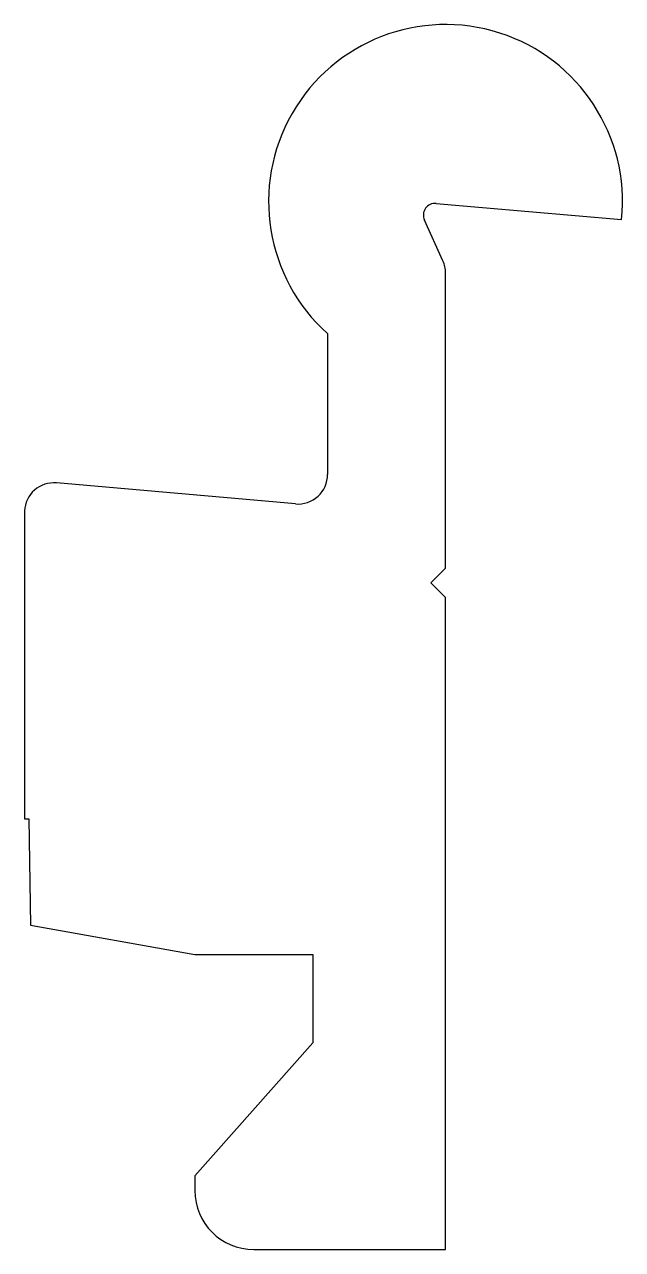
# Model space of a CAD drawing. Extents: x 665.3 to 675.5, y 357.7 to 378.5.
import ezdxf

# ---------------------------------------------------------------- set-up
doc = ezdxf.new("R2010")
doc.units = 0
doc.layers.get('0').update_dxf_attribs({"linetype": 'CONTINUOUS'})

msp = doc.modelspace()

# ---------------------------------------------------------------- linework, layer by layer
for p, q in [((672.316, 375.463, 488.73), (675.459, 375.188, 488.73)), ((672.43, 374.491, 488.73), (672.116, 375.181, 488.73)), ((672.475, 369.286, 488.73), (672.475, 374.284, 488.73)), ((670.475, 373.257, 488.73), (670.475, 370.871, 488.73)), ((669.931, 370.373, 488.73), (665.878, 370.727, 488.73)), ((665.337, 370.254, 488.73), (665.337, 365.036, 488.73)), ((672.225, 369.036, 488.73), (672.475, 369.286, 488.73)), ((672.475, 368.786, 488.73), (672.225, 369.036, 488.73)), ((672.475, 357.743, 488.73), (672.475, 368.786, 488.73)), ((665.337, 365.036, 488.73), (665.412, 365.036, 488.73)), ((665.412, 365.036, 488.73), (665.438, 363.235, 488.73)), ((665.438, 363.235, 488.73), (668.225, 362.743, 488.73)), ((668.225, 362.743, 488.73), (670.225, 362.743, 488.73)), ((670.225, 362.743, 488.73), (670.225, 361.243, 488.73)), ((670.225, 361.243, 488.73), (668.225, 358.993, 488.73)), ((668.225, 358.993, 488.73), (668.225, 358.743, 488.73)), ((669.225, 357.743, 488.73), (672.475, 357.743, 488.73))]:
    msp.add_line(p, q)
for centre, radius, start, end in [((672.475, 375.493, 488.73), 3, 354.1677, 228.1897), ((672.298, 375.264, 488.73), 0.2, 85.0003, 204.4277), ((671.975, 374.284, 488.73), 0.5, 0, 24.4277), ((669.975, 370.871, 488.73), 0.5, 265, 0), ((665.834, 370.231, 488.73), 0.498, 85, 177.3846), ((669.225, 358.743, 488.73), 1, 180, 270)]:
    msp.add_arc(centre, radius, start, end)

doc.saveas('drawing.dxf')
